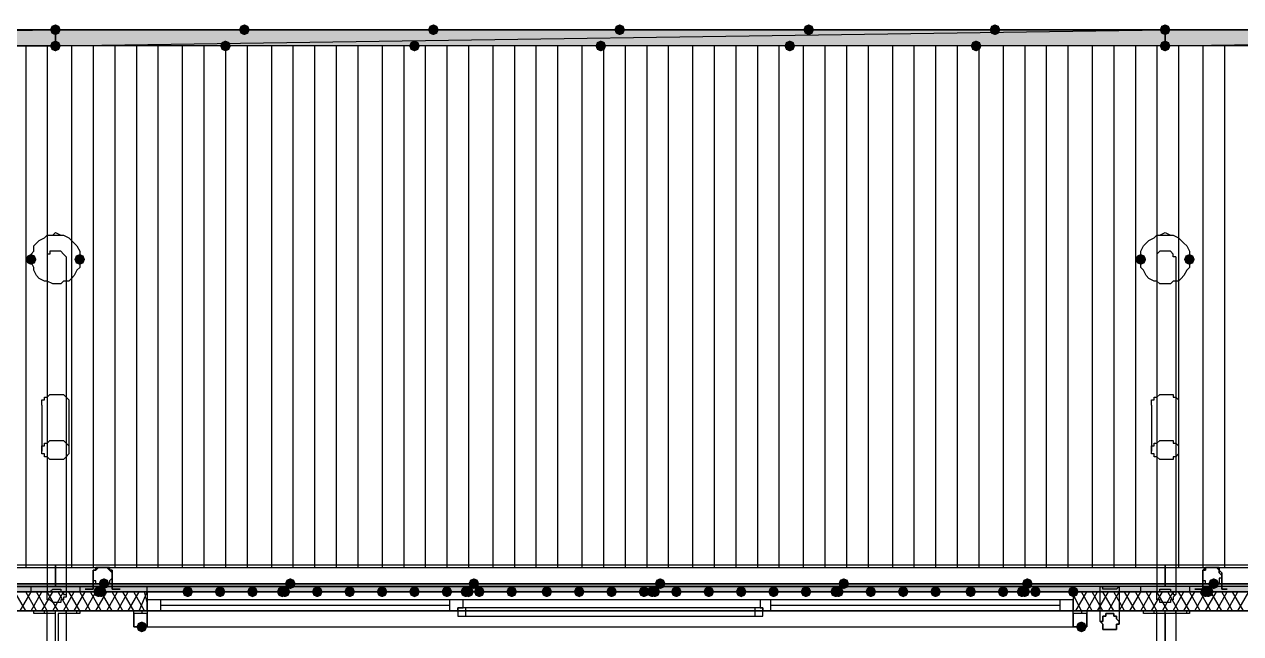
# Model space of a CAD drawing. Header units: millimetres. Extents: x 0 to 420, y 0 to 297.
# Drawn here: x 276.12 to 295.19, y 221.89 to 231.44 of the extents above; entities that cross this region are included whole.
import ezdxf

# ---------------------------------------------------------------- set-up
doc = ezdxf.new("R2010")
doc.units = ezdxf.units.MM
doc.layers.get('0').update_dxf_attribs({"linetype": 'CONTINUOUS'})

msp = doc.modelspace()

# ---------------------------------------------------------------- hatches: boundary and pattern name
at = {"true_color": 0x000007}
h = msp.add_hatch(color=0, dxfattribs=at)
h.paths.add_polyline_path([(276.606, 231.097667), (259.249333, 231.097667), (276.606, 231.351667)], flags=0)
h.paths.add_polyline_path([(259.249333, 231.097667), (276.606, 231.351667), (259.249333, 231.351667)], flags=0)
at = {"true_color": 0x0000fe}
for points in [[(276.690667, 231.351667), (276.665796, 231.291871), (276.606, 231.267), (276.546204, 231.291871), (276.521333, 231.351667), (276.546204, 231.411462), (276.606, 231.436333), (276.665796, 231.411463)], [(276.690667, 231.351667), (276.665796, 231.291871), (276.606, 231.267), (276.546204, 231.291871), (276.521333, 231.351667), (276.546204, 231.411462), (276.606, 231.436333), (276.665796, 231.411463)], [(279.654, 231.351667), (279.629129, 231.291871), (279.569333, 231.267), (279.509537, 231.291871), (279.484667, 231.351667), (279.509537, 231.411462), (279.569333, 231.436333), (279.629129, 231.411463)], [(282.617333, 231.351667), (282.592463, 231.291871), (282.532667, 231.267), (282.472871, 231.291871), (282.448, 231.351667), (282.472871, 231.411462), (282.532667, 231.436333), (282.592462, 231.411463)], [(285.538333, 231.351667), (285.513462, 231.291871), (285.453667, 231.267), (285.393871, 231.291871), (285.369, 231.351667), (285.393871, 231.411462), (285.453667, 231.436333), (285.513462, 231.411463)], [(288.501667, 231.351667), (288.476796, 231.291871), (288.417, 231.267), (288.357204, 231.291871), (288.332333, 231.351667), (288.357204, 231.411462), (288.417, 231.436333), (288.476796, 231.411463)], [(291.422667, 231.351667), (291.397796, 231.291871), (291.338, 231.267), (291.278204, 231.291871), (291.253333, 231.351667), (291.278204, 231.411462), (291.338, 231.436333), (291.397796, 231.411463)], [(294.089667, 231.351667), (294.064796, 231.291871), (294.005, 231.267), (293.945204, 231.291871), (293.920333, 231.351667), (293.945204, 231.411462), (294.005, 231.436333), (294.064796, 231.411463)], [(294.089667, 231.351667), (294.064796, 231.291871), (294.005, 231.267), (293.945204, 231.291871), (293.920333, 231.351667), (293.945204, 231.411462), (294.005, 231.436333), (294.064796, 231.411463)], [(276.690667, 231.097667), (276.665796, 231.037871), (276.606, 231.013), (276.546204, 231.037871), (276.521333, 231.097667), (276.546204, 231.157462), (276.606, 231.182333), (276.665796, 231.157463)], [(279.357667, 231.097667), (279.332796, 231.037871), (279.273, 231.013), (279.213204, 231.037871), (279.188333, 231.097667), (279.213204, 231.157462), (279.273, 231.182333), (279.332796, 231.157463)], [(282.321, 231.097667), (282.296129, 231.037871), (282.236333, 231.013), (282.176537, 231.037871), (282.151667, 231.097667), (282.176537, 231.157462), (282.236333, 231.182333), (282.296129, 231.157463)], [(285.242, 231.097667), (285.217129, 231.037871), (285.157333, 231.013), (285.097538, 231.037871), (285.072667, 231.097667), (285.097537, 231.157462), (285.157333, 231.182333), (285.217129, 231.157463)], [(288.205333, 231.097667), (288.180462, 231.037871), (288.120667, 231.013), (288.060871, 231.037871), (288.036, 231.097667), (288.060871, 231.157462), (288.120667, 231.182333), (288.180462, 231.157463)], [(291.126333, 231.097667), (291.101462, 231.037871), (291.041667, 231.013), (290.981871, 231.037871), (290.957, 231.097667), (290.981871, 231.157462), (291.041667, 231.182333), (291.101462, 231.157463)], [(294.089667, 231.097667), (294.064796, 231.037871), (294.005, 231.013), (293.945204, 231.037871), (293.920333, 231.097667), (293.945204, 231.157462), (294.005, 231.182333), (294.064796, 231.157463)], [(277.452667, 222.673333), (277.427796, 222.613537), (277.368, 222.588667), (277.308204, 222.613537), (277.283333, 222.673333), (277.308204, 222.733129), (277.368, 222.758), (277.427796, 222.733129)], [(280.373667, 222.673333), (280.348796, 222.613537), (280.289, 222.588667), (280.229204, 222.613537), (280.204333, 222.673333), (280.229204, 222.733129), (280.289, 222.758), (280.348796, 222.733129)], [(283.252333, 222.673333), (283.227463, 222.613537), (283.167667, 222.588667), (283.107871, 222.613537), (283.083, 222.673333), (283.107871, 222.733129), (283.167667, 222.758), (283.227462, 222.733129)], [(286.173333, 222.673333), (286.148462, 222.613537), (286.088667, 222.588667), (286.028871, 222.613537), (286.004, 222.673333), (286.028871, 222.733129), (286.088667, 222.758), (286.148462, 222.733129)], [(289.052, 222.673333), (289.027129, 222.613537), (288.967333, 222.588667), (288.907537, 222.613537), (288.882667, 222.673333), (288.907537, 222.733129), (288.967333, 222.758), (289.027129, 222.733129)], [(291.930667, 222.673333), (291.905796, 222.613537), (291.846, 222.588667), (291.786204, 222.613537), (291.761333, 222.673333), (291.786204, 222.733129), (291.846, 222.758), (291.905796, 222.733129)], [(294.851667, 222.673333), (294.826796, 222.613537), (294.767, 222.588667), (294.707204, 222.613537), (294.682333, 222.673333), (294.707204, 222.733129), (294.767, 222.758), (294.826796, 222.733129)], [(277.368, 222.546333), (277.343129, 222.486537), (277.283333, 222.461667), (277.223538, 222.486537), (277.198667, 222.546333), (277.223537, 222.606129), (277.283333, 222.631), (277.343129, 222.606129)], [(277.410333, 222.546333), (277.385463, 222.486537), (277.325667, 222.461667), (277.265871, 222.486537), (277.241, 222.546333), (277.265871, 222.606129), (277.325667, 222.631), (277.385462, 222.606129)], [(277.410333, 222.546333), (277.385463, 222.486537), (277.325667, 222.461667), (277.265871, 222.486537), (277.241, 222.546333), (277.265871, 222.606129), (277.325667, 222.631), (277.385462, 222.606129)], [(280.246667, 222.546333), (280.221796, 222.486537), (280.162, 222.461667), (280.102204, 222.486537), (280.077333, 222.546333), (280.102204, 222.606129), (280.162, 222.631), (280.221796, 222.606129)], [(280.289, 222.546333), (280.264129, 222.486537), (280.204333, 222.461667), (280.144538, 222.486537), (280.119667, 222.546333), (280.144537, 222.606129), (280.204333, 222.631), (280.264129, 222.606129)], [(280.289, 222.546333), (280.264129, 222.486537), (280.204333, 222.461667), (280.144538, 222.486537), (280.119667, 222.546333), (280.144537, 222.606129), (280.204333, 222.631), (280.264129, 222.606129)], [(283.125333, 222.546333), (283.100462, 222.486537), (283.040667, 222.461667), (282.980871, 222.486537), (282.956, 222.546333), (282.980871, 222.606129), (283.040667, 222.631), (283.100462, 222.606129)], [(283.167667, 222.546333), (283.142796, 222.486537), (283.083, 222.461667), (283.023204, 222.486537), (282.998333, 222.546333), (283.023204, 222.606129), (283.083, 222.631), (283.142796, 222.606129)], [(283.167667, 222.546333), (283.142796, 222.486537), (283.083, 222.461667), (283.023204, 222.486537), (282.998333, 222.546333), (283.023204, 222.606129), (283.083, 222.631), (283.142796, 222.606129)], [(286.046333, 222.546333), (286.021462, 222.486537), (285.961667, 222.461667), (285.901871, 222.486537), (285.877, 222.546333), (285.901871, 222.606129), (285.961667, 222.631), (286.021462, 222.606129)], [(286.088667, 222.546333), (286.063796, 222.486537), (286.004, 222.461667), (285.944204, 222.486537), (285.919333, 222.546333), (285.944204, 222.606129), (286.004, 222.631), (286.063796, 222.606129)], [(286.088667, 222.546333), (286.063796, 222.486537), (286.004, 222.461667), (285.944204, 222.486537), (285.919333, 222.546333), (285.944204, 222.606129), (286.004, 222.631), (286.063796, 222.606129)], [(288.925, 222.546333), (288.900129, 222.486537), (288.840333, 222.461667), (288.780538, 222.486537), (288.755667, 222.546333), (288.780537, 222.606129), (288.840333, 222.631), (288.900129, 222.606129)], [(288.967333, 222.546333), (288.942462, 222.486537), (288.882667, 222.461667), (288.822871, 222.486537), (288.798, 222.546333), (288.822871, 222.606129), (288.882667, 222.631), (288.942462, 222.606129)], [(288.967333, 222.546333), (288.942462, 222.486537), (288.882667, 222.461667), (288.822871, 222.486537), (288.798, 222.546333), (288.822871, 222.606129), (288.882667, 222.631), (288.942462, 222.606129)], [(291.846, 222.546333), (291.821129, 222.486537), (291.761333, 222.461667), (291.701537, 222.486537), (291.676667, 222.546333), (291.701537, 222.606129), (291.761333, 222.631), (291.821129, 222.606129)], [(291.888333, 222.546333), (291.863462, 222.486537), (291.803667, 222.461667), (291.743871, 222.486537), (291.719, 222.546333), (291.743871, 222.606129), (291.803667, 222.631), (291.863462, 222.606129)], [(291.888333, 222.546333), (291.863462, 222.486537), (291.803667, 222.461667), (291.743871, 222.486537), (291.719, 222.546333), (291.743871, 222.606129), (291.803667, 222.631), (291.863462, 222.606129)], [(294.724667, 222.546333), (294.699796, 222.486537), (294.64, 222.461667), (294.580204, 222.486537), (294.555333, 222.546333), (294.580204, 222.606129), (294.64, 222.631), (294.699796, 222.606129)], [(294.767, 222.546333), (294.742129, 222.486537), (294.682333, 222.461667), (294.622538, 222.486537), (294.597667, 222.546333), (294.622537, 222.606129), (294.682333, 222.631), (294.742129, 222.606129)], [(294.767, 222.546333), (294.742129, 222.486537), (294.682333, 222.461667), (294.622538, 222.486537), (294.597667, 222.546333), (294.622537, 222.606129), (294.682333, 222.631), (294.742129, 222.606129)]]:
    msp.add_hatch(color=0, dxfattribs=at).paths.add_polyline_path(points, flags=0)
at = {"true_color": 0x000007}
h = msp.add_hatch(color=0, dxfattribs=at)
h.paths.add_polyline_path([(294.005, 231.097667), (276.606, 231.097667), (294.005, 231.351667)], flags=0)
h.paths.add_polyline_path([(276.606, 231.097667), (294.005, 231.351667), (276.606, 231.351667)], flags=0)
h = msp.add_hatch(color=0, dxfattribs=at)
h.paths.add_polyline_path([(311.404, 231.097667), (294.005, 231.097667), (311.404, 231.351667)], flags=0)
h.paths.add_polyline_path([(294.005, 231.097667), (311.404, 231.351667), (294.005, 231.351667)], flags=0)
for points in [[(276.309667, 227.753333), (276.284796, 227.693537), (276.225, 227.668667), (276.165204, 227.693537), (276.140333, 227.753333), (276.165204, 227.813129), (276.225, 227.838), (276.284796, 227.813129)], [(277.071667, 227.753333), (277.046796, 227.693537), (276.987, 227.668667), (276.927204, 227.693537), (276.902333, 227.753333), (276.927204, 227.813129), (276.987, 227.838), (277.046796, 227.813129)], [(293.708667, 227.753333), (293.683796, 227.693537), (293.624, 227.668667), (293.564204, 227.693537), (293.539333, 227.753333), (293.564204, 227.813129), (293.624, 227.838), (293.683796, 227.813129)], [(294.470667, 227.753333), (294.445796, 227.693537), (294.386, 227.668667), (294.326204, 227.693537), (294.301333, 227.753333), (294.326204, 227.813129), (294.386, 227.838), (294.445796, 227.813129)], [(278.765, 222.546333), (278.740129, 222.486537), (278.680333, 222.461667), (278.620538, 222.486537), (278.595667, 222.546333), (278.620537, 222.606129), (278.680333, 222.631), (278.740129, 222.606129)], [(279.273, 222.546333), (279.248129, 222.486537), (279.188333, 222.461667), (279.128537, 222.486537), (279.103667, 222.546333), (279.128537, 222.606129), (279.188333, 222.631), (279.248129, 222.606129)], [(279.781, 222.546333), (279.756129, 222.486537), (279.696333, 222.461667), (279.636538, 222.486537), (279.611667, 222.546333), (279.636537, 222.606129), (279.696333, 222.631), (279.756129, 222.606129)], [(280.289, 222.546333), (280.264129, 222.486537), (280.204333, 222.461667), (280.144538, 222.486537), (280.119667, 222.546333), (280.144537, 222.606129), (280.204333, 222.631), (280.264129, 222.606129)], [(280.797, 222.546333), (280.772129, 222.486537), (280.712333, 222.461667), (280.652537, 222.486537), (280.627667, 222.546333), (280.652537, 222.606129), (280.712333, 222.631), (280.772129, 222.606129)], [(281.305, 222.546333), (281.280129, 222.486537), (281.220333, 222.461667), (281.160538, 222.486537), (281.135667, 222.546333), (281.160537, 222.606129), (281.220333, 222.631), (281.280129, 222.606129)], [(281.813, 222.546333), (281.788129, 222.486537), (281.728333, 222.461667), (281.668537, 222.486537), (281.643667, 222.546333), (281.668537, 222.606129), (281.728333, 222.631), (281.788129, 222.606129)], [(282.321, 222.546333), (282.296129, 222.486537), (282.236333, 222.461667), (282.176537, 222.486537), (282.151667, 222.546333), (282.176537, 222.606129), (282.236333, 222.631), (282.296129, 222.606129)], [(282.829, 222.546333), (282.804129, 222.486537), (282.744333, 222.461667), (282.684538, 222.486537), (282.659667, 222.546333), (282.684537, 222.606129), (282.744333, 222.631), (282.804129, 222.606129)], [(283.337, 222.546333), (283.312129, 222.486537), (283.252333, 222.461667), (283.192538, 222.486537), (283.167667, 222.546333), (283.192537, 222.606129), (283.252333, 222.631), (283.312129, 222.606129)], [(283.845, 222.546333), (283.820129, 222.486537), (283.760333, 222.461667), (283.700538, 222.486537), (283.675667, 222.546333), (283.700537, 222.606129), (283.760333, 222.631), (283.820129, 222.606129)], [(284.395333, 222.546333), (284.370463, 222.486537), (284.310667, 222.461667), (284.250871, 222.486537), (284.226, 222.546333), (284.250871, 222.606129), (284.310667, 222.631), (284.370462, 222.606129)], [(284.903333, 222.546333), (284.878462, 222.486537), (284.818667, 222.461667), (284.758871, 222.486537), (284.734, 222.546333), (284.758871, 222.606129), (284.818667, 222.631), (284.878462, 222.606129)], [(285.411333, 222.546333), (285.386462, 222.486537), (285.326667, 222.461667), (285.266871, 222.486537), (285.242, 222.546333), (285.266871, 222.606129), (285.326667, 222.631), (285.386462, 222.606129)], [(285.919333, 222.546333), (285.894462, 222.486537), (285.834667, 222.461667), (285.774871, 222.486537), (285.75, 222.546333), (285.774871, 222.606129), (285.834667, 222.631), (285.894462, 222.606129)], [(286.427333, 222.546333), (286.402462, 222.486537), (286.342667, 222.461667), (286.282871, 222.486537), (286.258, 222.546333), (286.282871, 222.606129), (286.342667, 222.631), (286.402462, 222.606129)], [(286.935333, 222.546333), (286.910462, 222.486537), (286.850667, 222.461667), (286.790871, 222.486537), (286.766, 222.546333), (286.790871, 222.606129), (286.850667, 222.631), (286.910462, 222.606129)], [(287.443333, 222.546333), (287.418463, 222.486537), (287.358667, 222.461667), (287.298871, 222.486537), (287.274, 222.546333), (287.298871, 222.606129), (287.358667, 222.631), (287.418462, 222.606129)], [(287.951333, 222.546333), (287.926462, 222.486537), (287.866667, 222.461667), (287.806871, 222.486537), (287.782, 222.546333), (287.806871, 222.606129), (287.866667, 222.631), (287.926462, 222.606129)], [(288.459333, 222.546333), (288.434463, 222.486537), (288.374667, 222.461667), (288.314871, 222.486537), (288.29, 222.546333), (288.314871, 222.606129), (288.374667, 222.631), (288.434462, 222.606129)], [(288.967333, 222.546333), (288.942462, 222.486537), (288.882667, 222.461667), (288.822871, 222.486537), (288.798, 222.546333), (288.822871, 222.606129), (288.882667, 222.631), (288.942462, 222.606129)], [(289.475333, 222.546333), (289.450462, 222.486537), (289.390667, 222.461667), (289.330871, 222.486537), (289.306, 222.546333), (289.330871, 222.606129), (289.390667, 222.631), (289.450462, 222.606129)], [(289.983333, 222.546333), (289.958463, 222.486537), (289.898667, 222.461667), (289.838871, 222.486537), (289.814, 222.546333), (289.838871, 222.606129), (289.898667, 222.631), (289.958462, 222.606129)], [(290.491333, 222.546333), (290.466462, 222.486537), (290.406667, 222.461667), (290.346871, 222.486537), (290.322, 222.546333), (290.346871, 222.606129), (290.406667, 222.631), (290.466462, 222.606129)], [(291.041667, 222.546333), (291.016796, 222.486537), (290.957, 222.461667), (290.897204, 222.486537), (290.872333, 222.546333), (290.897204, 222.606129), (290.957, 222.631), (291.016796, 222.606129)], [(291.549667, 222.546333), (291.524796, 222.486537), (291.465, 222.461667), (291.405204, 222.486537), (291.380333, 222.546333), (291.405204, 222.606129), (291.465, 222.631), (291.524796, 222.606129)], [(292.057667, 222.546333), (292.032796, 222.486537), (291.973, 222.461667), (291.913204, 222.486537), (291.888333, 222.546333), (291.913204, 222.606129), (291.973, 222.631), (292.032796, 222.606129)], [(292.650333, 222.546333), (292.625463, 222.486537), (292.565667, 222.461667), (292.505871, 222.486537), (292.481, 222.546333), (292.505871, 222.606129), (292.565667, 222.631), (292.625462, 222.606129)], [(278.045333, 221.996), (278.020463, 221.936204), (277.960667, 221.911333), (277.900871, 221.936204), (277.876, 221.996), (277.900871, 222.055796), (277.960667, 222.080667), (278.020462, 222.055796)], [(292.777333, 221.996), (292.752462, 221.936204), (292.692667, 221.911333), (292.632871, 221.936204), (292.608, 221.996), (292.632871, 222.055796), (292.692667, 222.080667), (292.752462, 222.055796)]]:
    msp.add_hatch(color=0, dxfattribs=at).paths.add_polyline_path(points, flags=0)
h = msp.add_hatch(color=0, dxfattribs=at)
h.paths.add_polyline_path([(119.507, 222.673333), (381.550333, 222.673333), (119.507, 222.546333)], flags=0)
h.paths.add_polyline_path([(381.550333, 222.673333), (119.507, 222.546333), (381.550333, 222.546333)], flags=0)

# ---------------------------------------------------------------- linework, layer by layer
at = {"color": 0, "true_color": 0x000007}
for points in [[(276.606, 231.351667), (259.249333, 231.351667)], [(294.005, 231.351667), (276.606, 231.351667)], [(283.252333, 231.351667), (287.824333, 231.351667)], [(311.404, 231.351667), (294.005, 231.351667)], [(276.225, 227.753333), (276.225, 227.838), (276.267333, 227.880333), (276.267333, 227.965), (276.309667, 228.007333), (276.352, 228.049667), (276.436667, 228.092), (276.479, 228.134333), (276.563667, 228.134333), (276.606, 228.176667), (276.690667, 228.134333), (276.733, 228.134333), (276.817667, 228.092), (276.86, 228.049667), (276.902333, 228.007333), (276.944667, 227.965), (276.987, 227.880333), (276.987, 227.838), (276.987, 227.753333)], [(293.624, 227.753333), (293.624, 227.838), (293.624, 227.880333), (293.666333, 227.965), (293.708667, 228.007333), (293.751, 228.049667), (293.835667, 228.092), (293.878, 228.134333), (293.920333, 228.134333), (294.005, 228.176667), (294.089667, 228.134333), (294.132, 228.134333), (294.216667, 228.092), (294.259, 228.049667), (294.301333, 228.007333), (294.343667, 227.965), (294.386, 227.880333), (294.386, 227.838), (294.386, 227.753333)], [(276.775333, 227.795667), (276.733, 227.838), (276.690667, 227.880333), (276.648333, 227.880333), (276.606, 227.880333), (276.563667, 227.880333), (276.521333, 227.880333), (276.521333, 227.838), (276.479, 227.838), (276.479, 227.795667)], [(276.479, 227.795667), (276.479, 222.504)], [(276.775333, 227.795667), (276.775333, 222.504)], [(294.174333, 227.795667), (294.132, 227.795667), (294.132, 227.838), (294.089667, 227.880333), (294.047333, 227.880333), (294.005, 227.880333), (293.962667, 227.880333), (293.920333, 227.880333), (293.878, 227.838), (293.878, 227.795667)], [(293.878, 227.795667), (293.878, 222.504)], [(294.174333, 227.795667), (294.174333, 222.504)], [(276.394333, 225.467333), (276.394333, 225.509667), (276.394333, 225.552), (276.436667, 225.552), (276.436667, 225.594333), (276.479, 225.594333), (276.521333, 225.636667), (276.563667, 225.636667), (276.606, 225.636667), (276.648333, 225.636667), (276.690667, 225.636667), (276.733, 225.636667), (276.775333, 225.594333), (276.817667, 225.552), (276.817667, 225.509667), (276.817667, 225.467333)], [(293.793333, 225.467333), (293.793333, 225.509667), (293.793333, 225.552), (293.835667, 225.552), (293.835667, 225.594333), (293.878, 225.594333), (293.920333, 225.636667), (293.962667, 225.636667), (294.005, 225.636667), (294.047333, 225.636667), (294.089667, 225.636667), (294.132, 225.636667), (294.132, 225.594333), (294.174333, 225.594333), (294.216667, 225.552), (294.216667, 225.509667), (294.216667, 225.467333)], [(276.394333, 225.467333), (276.394333, 224.747667)], [(276.817667, 225.467333), (276.817667, 224.747667)], [(293.793333, 225.467333), (293.793333, 224.747667)], [(294.216667, 225.467333), (294.216667, 224.747667)], [(276.987, 222.631), (276.944667, 222.631), (276.902333, 222.631), (276.86, 222.631), (276.817667, 222.631), (276.733, 222.631), (276.690667, 222.631), (276.606, 222.631), (276.563667, 222.631), (276.479, 222.631), (276.436667, 222.631), (276.352, 222.631), (276.309667, 222.631), (276.267333, 222.631), (276.225, 222.631)], [(276.987, 222.631), (276.987, 222.546333), (276.944667, 222.546333), (276.902333, 222.546333), (276.86, 222.546333), (276.817667, 222.546333), (276.733, 222.546333), (276.690667, 222.546333), (276.606, 222.546333), (276.563667, 222.546333), (276.479, 222.546333), (276.436667, 222.546333), (276.352, 222.546333), (276.309667, 222.546333), (276.267333, 222.546333), (276.225, 222.546333), (276.225, 222.631)], [(278.045333, 222.546333), (278.045333, 222.631), (292.565667, 222.631), (292.565667, 222.546333)], [(292.989, 222.080667), (292.989, 222.631)], [(293.285333, 222.631), (293.285333, 222.080667)], [(294.386, 222.631), (294.343667, 222.631), (294.301333, 222.631), (294.259, 222.631), (294.216667, 222.631), (294.132, 222.631), (294.089667, 222.631), (294.005, 222.631), (293.920333, 222.631), (293.878, 222.631), (293.835667, 222.631), (293.751, 222.631), (293.708667, 222.631), (293.666333, 222.631), (293.624, 222.631)], [(294.386, 222.631), (294.386, 222.546333), (294.343667, 222.546333), (294.301333, 222.546333), (294.259, 222.546333), (294.216667, 222.546333), (294.132, 222.546333), (294.089667, 222.546333), (294.005, 222.546333), (293.920333, 222.546333), (293.878, 222.546333), (293.835667, 222.546333), (293.751, 222.546333), (293.708667, 222.546333), (293.666333, 222.546333), (293.624, 222.546333), (293.624, 222.631)], [(119.507, 222.546333), (381.550333, 222.546333), (119.507, 222.546333), (381.550333, 222.546333)], [(119.507, 222.546333), (381.550333, 222.546333)], [(119.507, 222.546333), (381.550333, 222.546333)], [(278.045333, 222.546333), (275.166667, 222.546333)], [(276.140333, 222.25), (275.971, 222.546333)], [(276.055667, 222.25), (276.225, 222.546333)], [(276.309667, 222.25), (276.140333, 222.546333)], [(276.225, 222.25), (276.394333, 222.546333)], [(276.479, 222.25), (276.309667, 222.546333)], [(276.394333, 222.25), (276.563667, 222.546333)], [(276.648333, 222.25), (276.479, 222.546333)], [(276.563667, 222.25), (276.733, 222.546333)], [(276.817667, 222.25), (276.648333, 222.546333)], [(276.733, 222.25), (276.902333, 222.546333)], [(276.987, 222.25), (276.817667, 222.546333)], [(276.902333, 222.25), (277.071667, 222.546333)], [(277.156333, 222.25), (276.987, 222.546333)], [(277.071667, 222.25), (277.241, 222.546333)], [(277.325667, 222.25), (277.156333, 222.546333)], [(277.241, 222.25), (277.410333, 222.546333)], [(277.495, 222.25), (277.325667, 222.546333)], [(277.410333, 222.25), (277.579667, 222.546333)], [(277.664333, 222.25), (277.495, 222.546333)], [(277.579667, 222.25), (277.749, 222.546333)], [(277.833667, 222.25), (277.664333, 222.546333)], [(277.749, 222.25), (277.918333, 222.546333)], [(278.003, 222.25), (277.833667, 222.546333)], [(277.918333, 222.25), (278.045333, 222.546333)], [(278.045333, 222.377), (278.003, 222.546333)], [(278.045333, 222.546333), (278.045333, 222.419333), (278.045333, 222.25)], [(278.045333, 222.546333), (278.045333, 222.419333)], [(278.045333, 222.25), (278.257, 222.25), (278.257, 222.419333), (278.045333, 222.419333)], [(282.786667, 222.419333), (278.257, 222.419333)], [(282.871333, 222.419333), (282.786667, 222.419333), (282.786667, 222.25), (282.871333, 222.25)], [(282.871333, 222.25), (282.913667, 222.25), (282.913667, 222.292333), (282.998333, 222.292333), (282.998333, 222.419333), (282.871333, 222.419333)], [(287.655, 222.419333), (282.998333, 222.419333)], [(287.739667, 222.419333), (287.655, 222.419333), (287.655, 222.292333), (287.697333, 222.292333), (287.697333, 222.25), (287.739667, 222.25)], [(287.739667, 222.25), (287.824333, 222.25), (287.824333, 222.419333), (287.739667, 222.419333)], [(292.354, 222.419333), (287.824333, 222.419333)], [(292.565667, 222.419333), (292.354, 222.419333), (292.354, 222.25), (292.565667, 222.25)], [(292.565667, 222.419333), (292.608, 222.546333)], [(292.565667, 222.546333), (292.565667, 222.419333), (292.565667, 222.25)], [(292.565667, 222.546333), (292.565667, 222.419333)], [(295.444333, 222.546333), (292.565667, 222.546333)], [(292.692667, 222.25), (292.565667, 222.504)], [(292.608, 222.25), (292.777333, 222.546333)], [(292.862, 222.25), (292.692667, 222.546333)], [(292.777333, 222.25), (292.946667, 222.546333)], [(293.031333, 222.25), (292.862, 222.546333)], [(292.946667, 222.25), (293.116, 222.546333)], [(293.200667, 222.25), (293.031333, 222.546333)], [(293.116, 222.25), (293.285333, 222.546333)], [(293.37, 222.25), (293.200667, 222.546333)], [(293.285333, 222.25), (293.454667, 222.546333)], [(293.539333, 222.25), (293.37, 222.546333)], [(293.454667, 222.25), (293.624, 222.546333)], [(293.708667, 222.25), (293.539333, 222.546333)], [(293.624, 222.25), (293.793333, 222.546333)], [(293.878, 222.25), (293.708667, 222.546333)], [(293.793333, 222.25), (293.962667, 222.546333)], [(294.047333, 222.25), (293.878, 222.546333)], [(293.962667, 222.25), (294.132, 222.546333)], [(294.216667, 222.25), (294.047333, 222.546333)], [(294.132, 222.25), (294.301333, 222.546333)], [(294.386, 222.25), (294.216667, 222.546333)], [(294.301333, 222.25), (294.470667, 222.546333)], [(294.555333, 222.25), (294.386, 222.546333)], [(294.470667, 222.25), (294.64, 222.546333)], [(294.724667, 222.25), (294.555333, 222.546333)], [(294.64, 222.25), (294.809333, 222.546333)], [(294.894, 222.25), (294.724667, 222.546333)], [(294.809333, 222.25), (294.978667, 222.546333)], [(295.063333, 222.25), (294.894, 222.546333)], [(294.978667, 222.25), (295.148, 222.546333)], [(295.232667, 222.25), (295.063333, 222.546333)], [(295.148, 222.25), (295.317333, 222.546333)], [(275.166667, 222.25), (278.045333, 222.25)], [(276.267333, 222.207667), (276.267333, 222.25)], [(276.436667, 222.207667), (276.436667, 222.25)], [(276.606, 221.530333), (276.606, 222.25)], [(276.775333, 222.207667), (276.775333, 222.25)], [(276.944667, 222.207667), (276.944667, 222.25)], [(277.960667, 222.25), (277.960667, 222.207667)], [(285.326667, 222.25), (278.045333, 222.25), (278.045333, 222.123)], [(285.326667, 222.25), (278.045333, 222.25), (278.045333, 222.123)], [(278.045333, 222.25), (292.565667, 222.25)], [(278.257, 222.334667), (282.786667, 222.334667)], [(278.257, 222.25), (282.786667, 222.25)], [(287.570333, 222.292333), (283.040667, 222.292333)], [(283.040667, 222.25), (287.570333, 222.25)], [(292.565667, 222.123), (292.565667, 222.25), (285.326667, 222.25)], [(292.565667, 222.123), (292.565667, 222.25), (285.326667, 222.25)], [(287.824333, 222.334667), (292.354, 222.334667)], [(287.824333, 222.25), (292.354, 222.25)], [(292.565667, 222.25), (295.444333, 222.25)], [(292.692667, 222.25), (292.692667, 222.207667)], [(293.666333, 222.207667), (293.666333, 222.25)], [(293.835667, 222.207667), (293.835667, 222.25)], [(294.005, 221.530333), (294.005, 222.25)], [(294.174333, 222.207667), (294.174333, 222.25)], [(294.343667, 222.207667), (294.343667, 222.25)], [(278.045333, 222.123), (278.045333, 221.996), (285.326667, 221.996)], [(278.045333, 222.123), (278.045333, 221.996), (285.326667, 221.996)], [(283.040667, 222.165333), (287.570333, 222.165333)], [(283.040667, 222.165333), (287.570333, 222.165333)], [(285.326667, 221.996), (292.565667, 221.996), (292.565667, 222.123)], [(285.326667, 221.996), (292.565667, 221.996), (292.565667, 222.123)]]:
    msp.add_lwpolyline(points, dxfattribs=at)
for points in [[(276.606, 231.097667), (259.249333, 231.097667), (276.606, 231.351667)], [(259.249333, 231.097667), (276.606, 231.351667), (259.249333, 231.351667)], [(346.159667, 231.351667), (346.159667, 231.097667), (328.803, 231.097667), (328.803, 231.351667), (328.803, 231.097667), (311.404, 231.097667), (311.404, 231.351667), (311.404, 231.097667), (294.005, 231.097667), (294.005, 231.351667), (294.005, 231.097667), (276.606, 231.097667), (276.606, 231.351667), (259.249333, 231.351667), (259.249333, 231.097667), (276.606, 231.097667), (276.606, 231.351667), (294.005, 231.351667), (311.404, 231.351667), (328.803, 231.351667)], [(294.005, 231.097667), (276.606, 231.097667), (294.005, 231.351667)], [(276.606, 231.097667), (294.005, 231.351667), (276.606, 231.351667)], [(287.824333, 231.351667), (283.252333, 231.351667)], [(311.404, 231.097667), (294.005, 231.097667), (311.404, 231.351667)], [(294.005, 231.097667), (311.404, 231.351667), (294.005, 231.351667)], [(381.550333, 230.505), (381.550333, 231.097667), (119.507, 231.097667), (119.507, 230.505), (119.507, 223.52), (119.507, 222.927333), (381.550333, 222.927333), (381.550333, 223.52)], [(276.690667, 227.372333), (276.606, 227.372333), (276.563667, 227.372333), (276.479, 227.414667), (276.436667, 227.414667), (276.352, 227.457), (276.309667, 227.499333), (276.267333, 227.584), (276.267333, 227.626333), (276.225, 227.711), (276.225, 227.753333), (276.225, 227.838), (276.267333, 227.880333), (276.267333, 227.965), (276.309667, 228.007333), (276.352, 228.049667), (276.436667, 228.092), (276.479, 228.134333), (276.563667, 228.134333), (276.606, 228.134333), (276.690667, 228.134333), (276.733, 228.134333), (276.817667, 228.092), (276.86, 228.049667), (276.902333, 228.007333), (276.944667, 227.965), (276.987, 227.880333), (276.987, 227.838), (276.987, 227.753333), (276.987, 227.711), (276.987, 227.626333), (276.944667, 227.584), (276.902333, 227.499333), (276.86, 227.457), (276.817667, 227.414667), (276.733, 227.414667)], [(294.089667, 227.372333), (294.005, 227.372333), (293.920333, 227.372333), (293.878, 227.414667), (293.835667, 227.414667), (293.751, 227.457), (293.708667, 227.499333), (293.666333, 227.584), (293.624, 227.626333), (293.624, 227.711), (293.624, 227.753333), (293.624, 227.838), (293.624, 227.880333), (293.666333, 227.965), (293.708667, 228.007333), (293.751, 228.049667), (293.835667, 228.092), (293.878, 228.134333), (293.920333, 228.134333), (294.005, 228.134333), (294.089667, 228.134333), (294.132, 228.134333), (294.216667, 228.092), (294.259, 228.049667), (294.301333, 228.007333), (294.343667, 227.965), (294.386, 227.880333), (294.386, 227.838), (294.386, 227.753333), (294.386, 227.711), (294.386, 227.626333), (294.343667, 227.584), (294.301333, 227.499333), (294.259, 227.457), (294.216667, 227.414667), (294.132, 227.414667)], [(276.648333, 224.620667), (276.606, 224.620667), (276.563667, 224.620667), (276.521333, 224.620667), (276.479, 224.663), (276.436667, 224.663), (276.436667, 224.705333), (276.394333, 224.705333), (276.394333, 224.747667), (276.394333, 224.79), (276.394333, 224.832333), (276.436667, 224.832333), (276.436667, 224.874667), (276.479, 224.874667), (276.521333, 224.917), (276.563667, 224.917), (276.606, 224.917), (276.648333, 224.917), (276.690667, 224.917), (276.733, 224.917), (276.775333, 224.874667), (276.817667, 224.832333), (276.817667, 224.79), (276.817667, 224.747667), (276.817667, 224.705333), (276.775333, 224.663), (276.733, 224.620667), (276.690667, 224.620667)], [(294.047333, 224.620667), (294.005, 224.620667), (293.962667, 224.620667), (293.920333, 224.620667), (293.878, 224.663), (293.835667, 224.663), (293.835667, 224.705333), (293.793333, 224.705333), (293.793333, 224.747667), (293.793333, 224.79), (293.793333, 224.832333), (293.835667, 224.832333), (293.835667, 224.874667), (293.878, 224.874667), (293.920333, 224.917), (293.962667, 224.917), (294.005, 224.917), (294.047333, 224.917), (294.089667, 224.917), (294.132, 224.917), (294.132, 224.874667), (294.174333, 224.874667), (294.216667, 224.832333), (294.216667, 224.79), (294.216667, 224.747667), (294.216667, 224.705333), (294.174333, 224.663), (294.132, 224.663), (294.132, 224.620667), (294.089667, 224.620667)], [(276.606, 222.631), (259.207, 222.631), (259.207, 222.969667), (276.606, 222.969667)], [(294.005, 222.631), (276.606, 222.631), (276.606, 222.969667), (294.005, 222.969667)], [(311.404, 222.631), (294.005, 222.631), (294.005, 222.969667), (311.404, 222.969667)], [(277.071667, 222.588667), (277.198667, 222.588667), (277.198667, 222.800333), (277.198667, 222.842667), (277.198667, 222.885), (277.241, 222.885), (277.241, 222.927333), (277.283333, 222.927333), (277.325667, 222.927333), (277.368, 222.927333), (277.410333, 222.927333), (277.452667, 222.927333), (277.452667, 222.885), (277.495, 222.885), (277.495, 222.842667), (277.495, 222.800333), (277.495, 222.588667), (277.622, 222.588667), (277.495, 222.588667), (277.495, 222.800333), (277.495, 222.842667), (277.452667, 222.885), (277.410333, 222.927333), (277.368, 222.927333), (277.325667, 222.927333), (277.283333, 222.927333), (277.241, 222.927333), (277.241, 222.885), (277.198667, 222.885), (277.198667, 222.842667), (277.198667, 222.800333), (277.198667, 222.588667), (277.071667, 222.588667), (277.198667, 222.588667), (277.198667, 222.800333), (277.198667, 222.842667), (277.198667, 222.885), (277.241, 222.885), (277.241, 222.927333), (277.283333, 222.927333), (277.325667, 222.927333), (277.368, 222.927333), (277.410333, 222.927333), (277.452667, 222.927333), (277.452667, 222.885), (277.495, 222.885), (277.495, 222.842667), (277.495, 222.800333), (277.495, 222.588667), (277.622, 222.588667), (277.495, 222.588667), (277.495, 222.800333), (277.495, 222.842667), (277.452667, 222.885), (277.410333, 222.927333), (277.368, 222.927333), (277.325667, 222.927333), (277.283333, 222.927333), (277.241, 222.927333), (277.241, 222.885), (277.198667, 222.885), (277.198667, 222.842667), (277.198667, 222.800333), (277.198667, 222.588667), (277.071667, 222.588667), (277.198667, 222.588667), (277.198667, 222.800333), (277.198667, 222.842667), (277.198667, 222.885), (277.241, 222.885), (277.241, 222.927333), (277.283333, 222.927333), (277.325667, 222.927333), (277.368, 222.927333), (277.410333, 222.927333), (277.452667, 222.885), (277.495, 222.842667), (277.495, 222.800333), (277.495, 222.588667), (277.622, 222.588667), (277.495, 222.588667), (277.495, 222.800333), (277.495, 222.842667), (277.495, 222.885), (277.452667, 222.885), (277.452667, 222.927333), (277.410333, 222.927333), (277.368, 222.927333), (277.325667, 222.927333), (277.283333, 222.927333), (277.241, 222.927333), (277.241, 222.885), (277.198667, 222.885), (277.198667, 222.842667), (277.198667, 222.800333), (277.198667, 222.588667)], [(277.495, 222.800333), (277.495, 222.758), (277.452667, 222.715667), (277.452667, 222.673333), (277.410333, 222.673333), (277.368, 222.673333), (277.368, 222.631), (277.325667, 222.631), (277.325667, 222.673333), (277.283333, 222.673333), (277.241, 222.673333), (277.241, 222.715667), (277.198667, 222.715667), (277.198667, 222.758), (277.198667, 222.800333), (277.198667, 222.842667), (277.198667, 222.885), (277.241, 222.885), (277.283333, 222.927333), (277.325667, 222.927333), (277.368, 222.927333), (277.410333, 222.927333), (277.452667, 222.885), (277.495, 222.842667)], [(277.198667, 222.800333), (277.198667, 222.842667), (277.198667, 222.885), (277.241, 222.885), (277.283333, 222.927333), (277.325667, 222.927333), (277.368, 222.927333), (277.410333, 222.927333), (277.452667, 222.885), (277.495, 222.842667), (277.495, 222.800333), (277.495, 222.758), (277.452667, 222.715667), (277.452667, 222.673333), (277.410333, 222.673333), (277.368, 222.673333), (277.368, 222.631), (277.325667, 222.631), (277.325667, 222.673333), (277.283333, 222.673333), (277.241, 222.673333), (277.241, 222.715667), (277.198667, 222.715667), (277.198667, 222.758)], [(294.470667, 222.588667), (294.597667, 222.588667), (294.597667, 222.800333), (294.597667, 222.842667), (294.597667, 222.885), (294.64, 222.927333), (294.682333, 222.927333), (294.724667, 222.927333), (294.767, 222.927333), (294.809333, 222.927333), (294.851667, 222.927333), (294.851667, 222.885), (294.894, 222.842667), (294.894, 222.800333), (294.894, 222.588667), (294.978667, 222.588667), (294.894, 222.588667), (294.894, 222.800333), (294.851667, 222.842667), (294.851667, 222.885), (294.809333, 222.927333), (294.767, 222.927333), (294.724667, 222.927333), (294.682333, 222.927333), (294.64, 222.927333), (294.64, 222.885), (294.597667, 222.885), (294.597667, 222.842667), (294.597667, 222.800333), (294.597667, 222.588667), (294.470667, 222.588667), (294.597667, 222.588667), (294.597667, 222.800333), (294.597667, 222.842667), (294.597667, 222.885), (294.64, 222.927333), (294.682333, 222.927333), (294.724667, 222.927333), (294.767, 222.927333), (294.809333, 222.927333), (294.851667, 222.927333), (294.851667, 222.885), (294.894, 222.842667), (294.894, 222.800333), (294.894, 222.588667), (294.978667, 222.588667), (294.894, 222.588667), (294.894, 222.800333), (294.851667, 222.842667), (294.851667, 222.885), (294.809333, 222.927333), (294.767, 222.927333), (294.724667, 222.927333), (294.682333, 222.927333), (294.64, 222.927333), (294.64, 222.885), (294.597667, 222.885), (294.597667, 222.842667), (294.597667, 222.800333), (294.597667, 222.588667), (294.470667, 222.588667), (294.597667, 222.588667), (294.597667, 222.800333), (294.597667, 222.842667), (294.597667, 222.885), (294.64, 222.885), (294.64, 222.927333), (294.682333, 222.927333), (294.724667, 222.927333), (294.767, 222.927333), (294.809333, 222.927333), (294.851667, 222.885), (294.851667, 222.842667), (294.894, 222.800333), (294.894, 222.588667), (294.978667, 222.588667), (294.894, 222.588667), (294.894, 222.800333), (294.894, 222.842667), (294.851667, 222.885), (294.851667, 222.927333), (294.809333, 222.927333), (294.767, 222.927333), (294.724667, 222.927333), (294.682333, 222.927333), (294.64, 222.927333), (294.597667, 222.885), (294.597667, 222.842667), (294.597667, 222.800333), (294.597667, 222.588667)], [(294.894, 222.800333), (294.894, 222.758), (294.851667, 222.758), (294.851667, 222.715667), (294.851667, 222.673333), (294.809333, 222.673333), (294.767, 222.673333), (294.724667, 222.631), (294.682333, 222.673333), (294.64, 222.673333), (294.64, 222.715667), (294.597667, 222.715667), (294.597667, 222.758), (294.597667, 222.800333), (294.597667, 222.842667), (294.597667, 222.885), (294.64, 222.885), (294.64, 222.927333), (294.682333, 222.927333), (294.724667, 222.927333), (294.767, 222.927333), (294.809333, 222.927333), (294.851667, 222.885), (294.851667, 222.842667)], [(294.597667, 222.800333), (294.597667, 222.842667), (294.597667, 222.885), (294.64, 222.885), (294.64, 222.927333), (294.682333, 222.927333), (294.724667, 222.927333), (294.767, 222.927333), (294.809333, 222.927333), (294.851667, 222.885), (294.851667, 222.842667), (294.894, 222.800333), (294.894, 222.758), (294.851667, 222.758), (294.851667, 222.715667), (294.851667, 222.673333), (294.809333, 222.673333), (294.767, 222.673333), (294.724667, 222.631), (294.682333, 222.673333), (294.64, 222.673333), (294.64, 222.715667), (294.597667, 222.715667), (294.597667, 222.758)], [(119.507, 222.673333), (381.550333, 222.673333), (119.507, 222.546333)], [(381.550333, 222.673333), (119.507, 222.546333), (381.550333, 222.546333)], [(119.507, 222.673333), (119.507, 222.546333), (381.550333, 222.546333), (381.550333, 222.673333)], [(276.648333, 222.377), (276.606, 222.377), (276.563667, 222.377), (276.521333, 222.419333), (276.479, 222.419333), (276.479, 222.461667), (276.479, 222.504), (276.479, 222.546333), (276.521333, 222.546333), (276.563667, 222.588667), (276.606, 222.588667), (276.648333, 222.588667), (276.690667, 222.588667), (276.690667, 222.546333), (276.733, 222.546333), (276.733, 222.504), (276.775333, 222.504), (276.775333, 222.461667), (276.733, 222.461667), (276.733, 222.419333), (276.690667, 222.419333), (276.690667, 222.377)], [(292.989, 222.631), (293.031333, 222.631), (293.073667, 222.631), (293.116, 222.631), (293.158333, 222.631), (293.200667, 222.631), (293.243, 222.631), (293.285333, 222.631), (293.243, 222.588667), (293.200667, 222.588667), (293.158333, 222.588667), (293.116, 222.588667), (293.073667, 222.588667), (293.031333, 222.588667), (293.031333, 222.631)], [(294.047333, 222.377), (294.005, 222.377), (293.962667, 222.377), (293.920333, 222.377), (293.920333, 222.419333), (293.878, 222.419333), (293.878, 222.461667), (293.878, 222.504), (293.878, 222.546333), (293.920333, 222.546333), (293.920333, 222.588667), (293.962667, 222.588667), (294.005, 222.588667), (294.047333, 222.588667), (294.089667, 222.588667), (294.089667, 222.546333), (294.132, 222.546333), (294.132, 222.504), (294.174333, 222.504), (294.132, 222.461667), (294.132, 222.419333), (294.089667, 222.419333), (294.089667, 222.377)], [(278.045333, 222.25), (278.045333, 222.419333)], [(292.565667, 222.25), (292.565667, 222.419333)], [(392.938, 222.25), (258.868333, 222.25), (258.868333, 191.219667), (242.189, 191.219667), (242.189, 222.25), (108.119333, 222.25), (108.119333, 105.579333), (242.189, 105.579333), (242.189, 136.609667), (258.868333, 136.609667), (258.868333, 105.579333), (392.938, 105.579333)], [(276.987, 221.530333), (276.267333, 221.530333), (276.606, 221.530333), (276.606, 222.207667), (276.267333, 222.207667), (276.267333, 222.25), (276.987, 222.25), (276.987, 222.207667), (276.648333, 222.207667), (276.648333, 221.530333)], [(277.833667, 222.25), (278.045333, 222.25), (278.045333, 221.996), (277.833667, 221.996)], [(277.833667, 222.207667), (277.833667, 221.996), (278.045333, 221.996), (278.045333, 222.207667)], [(282.913667, 222.165333), (283.040667, 222.165333), (283.040667, 222.292333), (282.913667, 222.292333)], [(287.697333, 222.292333), (287.570333, 222.292333), (287.570333, 222.165333), (287.697333, 222.165333)], [(292.565667, 222.25), (292.777333, 222.25), (292.777333, 221.996), (292.565667, 221.996)], [(292.565667, 222.207667), (292.565667, 221.996), (292.777333, 221.996), (292.777333, 222.207667)], [(292.989, 222.080667), (293.031333, 222.038333), (293.031333, 221.996), (293.031333, 221.953667), (293.073667, 221.953667), (293.116, 221.953667), (293.158333, 221.953667), (293.200667, 221.953667), (293.243, 221.953667), (293.243, 221.996), (293.243, 222.038333), (293.285333, 222.038333), (293.285333, 222.080667), (293.243, 222.123), (293.243, 222.165333), (293.200667, 222.165333), (293.200667, 222.207667), (293.158333, 222.207667), (293.116, 222.207667), (293.073667, 222.207667), (293.073667, 222.165333), (293.031333, 222.165333), (293.031333, 222.123), (293.031333, 222.080667), (292.989, 222.080667), (293.031333, 222.080667), (293.031333, 222.123), (293.031333, 222.165333), (293.073667, 222.165333), (293.073667, 222.207667), (293.116, 222.207667), (293.158333, 222.207667), (293.200667, 222.207667), (293.200667, 222.165333), (293.243, 222.165333), (293.243, 222.123), (293.285333, 222.080667), (293.285333, 222.038333), (293.243, 222.038333), (293.243, 221.996), (293.243, 221.953667), (293.200667, 221.953667), (293.158333, 221.953667), (293.116, 221.953667), (293.073667, 221.953667), (293.031333, 221.953667), (293.031333, 221.996), (293.031333, 222.038333)], [(293.285333, 222.080667), (293.285333, 222.038333), (293.243, 222.038333), (293.243, 221.996), (293.243, 221.953667), (293.200667, 221.953667), (293.158333, 221.953667), (293.116, 221.953667), (293.073667, 221.953667), (293.031333, 221.953667), (293.031333, 221.996), (293.031333, 222.038333), (292.989, 222.080667), (293.031333, 222.080667), (293.031333, 222.123), (293.031333, 222.165333), (293.073667, 222.165333), (293.073667, 222.207667), (293.116, 222.207667), (293.158333, 222.207667), (293.200667, 222.207667), (293.200667, 222.165333), (293.243, 222.165333), (293.243, 222.123)], [(294.386, 221.530333), (293.666333, 221.530333), (294.005, 221.530333), (294.005, 222.207667), (293.666333, 222.207667), (293.666333, 222.25), (294.386, 222.25), (294.386, 222.207667), (294.005, 222.207667), (294.005, 221.530333)]]:
    msp.add_lwpolyline(points, close=True, dxfattribs=at)
at = {"color": 0, "true_color": 0x0000fd}
for points in [[(276.140333, 231.097667), (276.140333, 222.927333)], [(276.479, 231.097667), (276.479, 222.927333)], [(276.86, 231.097667), (276.86, 222.927333)], [(277.198667, 231.097667), (277.198667, 222.927333)], [(277.537333, 231.097667), (277.537333, 222.927333)], [(277.876, 231.097667), (277.876, 222.927333)], [(278.214667, 231.097667), (278.214667, 222.927333)], [(278.595667, 231.097667), (278.595667, 222.927333)], [(278.934333, 231.097667), (278.934333, 222.927333)], [(279.273, 231.097667), (279.273, 222.927333)], [(279.611667, 231.097667), (279.611667, 222.927333)], [(279.992667, 231.097667), (279.992667, 222.927333)], [(280.331333, 231.097667), (280.331333, 222.927333)], [(280.67, 231.097667), (280.67, 222.927333)], [(281.008667, 231.097667), (281.008667, 222.927333)], [(281.347333, 231.097667), (281.347333, 222.927333)], [(281.728333, 231.097667), (281.728333, 222.927333)], [(282.067, 231.097667), (282.067, 222.927333)], [(282.405667, 231.097667), (282.405667, 222.927333)], [(282.744333, 231.097667), (282.744333, 222.927333)], [(283.083, 231.097667), (283.083, 222.927333)], [(283.464, 231.097667), (283.464, 222.927333)], [(283.802667, 231.097667), (283.802667, 222.927333)], [(284.141333, 231.097667), (284.141333, 222.927333)], [(284.48, 231.097667), (284.48, 222.927333)], [(284.861, 231.097667), (284.861, 222.927333)], [(285.199667, 231.097667), (285.199667, 222.927333)], [(285.538333, 231.097667), (285.538333, 222.927333)], [(285.877, 231.097667), (285.877, 222.927333)], [(286.215667, 231.097667), (286.215667, 222.927333)], [(286.596667, 231.097667), (286.596667, 222.927333)], [(286.935333, 231.097667), (286.935333, 222.927333)], [(287.274, 231.097667), (287.274, 222.927333)], [(287.612667, 231.097667), (287.612667, 222.927333)], [(287.951333, 231.097667), (287.951333, 222.927333)], [(288.332333, 231.097667), (288.332333, 222.927333)], [(288.671, 231.097667), (288.671, 222.927333)], [(289.009667, 231.097667), (289.009667, 222.927333)], [(289.348333, 231.097667), (289.348333, 222.927333)], [(289.729333, 231.097667), (289.729333, 222.927333)], [(290.068, 231.097667), (290.068, 222.927333)], [(290.406667, 231.097667), (290.406667, 222.927333)], [(290.745333, 231.097667), (290.745333, 222.927333)], [(291.084, 231.097667), (291.084, 222.927333)], [(291.465, 231.097667), (291.465, 222.927333)], [(291.803667, 231.097667), (291.803667, 222.927333)], [(292.142333, 231.097667), (292.142333, 222.927333)], [(292.481, 231.097667), (292.481, 222.927333)], [(292.862, 231.097667), (292.862, 222.927333)], [(293.200667, 231.097667), (293.200667, 222.927333)], [(293.539333, 231.097667), (293.539333, 222.927333)], [(293.878, 231.097667), (293.878, 222.927333)], [(294.216667, 231.097667), (294.216667, 222.927333)], [(294.597667, 231.097667), (294.597667, 222.927333)], [(294.936333, 231.097667), (294.936333, 222.927333)]]:
    msp.add_lwpolyline(points, dxfattribs=at)
at = {"color": 0, "true_color": 0x00002b}
for points in [[(276.479, 187.748333), (276.479, 222.25), (258.868333, 222.25), (258.868333, 187.748333)], [(276.775333, 187.748333), (293.878, 187.748333), (293.878, 222.25), (276.775333, 222.25)], [(311.277, 222.25), (294.174333, 222.25), (294.174333, 187.748333), (311.277, 187.748333)]]:
    msp.add_lwpolyline(points, close=True, dxfattribs=at)

doc.saveas('drawing.dxf')
